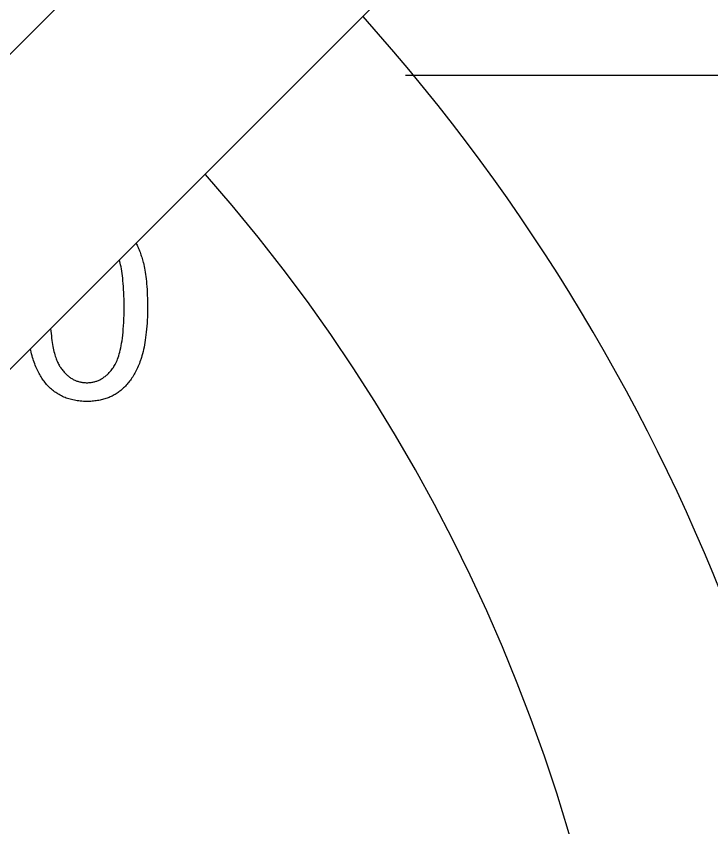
# Model space of a CAD drawing. Header units: millimetres. Extents: x 0 to 141, y -1 to 90.
# Drawn here: x 26.196 to 26.758, y 39.103 to 39.759 of the extents above; entities that cross this region are included whole.
import ezdxf

# ---------------------------------------------------------------- set-up
doc = ezdxf.new("R2010")
doc.units = ezdxf.units.MM

msp = doc.modelspace()

# ---------------------------------------------------------------- linework, layer by layer
for p, q in [((30.06977, 43.60706), (25.93347, 39.47076)), ((30.19705, 43.47978), (26.06075, 39.34348)), ((26.51058, 39.71114), (27.14, 39.71114))]:
    msp.add_line(p, q)
for points in [[(26.29279, 39.57552), (26.29322, 39.57465), (26.29364, 39.57375), (26.29405, 39.57285), (26.29445, 39.57193), (26.29485, 39.57099), (26.29523, 39.57004), (26.29561, 39.56907), (26.29598, 39.56809), (26.29634, 39.56709), (26.29669, 39.56607), (26.29703, 39.56504), (26.29736, 39.56399), (26.29769, 39.56293), (26.298, 39.56184), (26.29831, 39.56074), (26.2986, 39.55963), (26.29866, 39.55939)], [(26.28311, 39.52399), (26.28311, 39.52433), (26.28309, 39.5273), (26.28305, 39.53015), (26.28297, 39.53289), (26.28287, 39.53551), (26.28274, 39.53803), (26.28259, 39.54043), (26.28242, 39.54273), (26.28222, 39.54493), (26.28201, 39.54703), (26.28177, 39.54904), (26.28151, 39.55096), (26.28124, 39.55278), (26.28095, 39.55452), (26.28065, 39.55618), (26.28033, 39.55775), (26.27999, 39.55925), (26.27964, 39.56067), (26.27928, 39.56202)], [(26.29866, 39.55939), (26.299, 39.55802), (26.29932, 39.55659), (26.29963, 39.55508), (26.29992, 39.55351), (26.3002, 39.55186), (26.30046, 39.55013), (26.30071, 39.54832), (26.30094, 39.54643), (26.30115, 39.54446), (26.30134, 39.5424), (26.30151, 39.54024), (26.30165, 39.538), (26.30178, 39.53566), (26.30188, 39.53321), (26.30196, 39.53067), (26.30201, 39.52801), (26.30204, 39.52525), (26.30204, 39.52399)], [(26.27441, 39.47487), (26.27494, 39.47566), (26.27545, 39.4765), (26.27596, 39.47741), (26.27646, 39.47838), (26.27695, 39.47942), (26.27742, 39.48054), (26.27789, 39.48173), (26.27835, 39.483), (26.27879, 39.48436), (26.27922, 39.4858), (26.27963, 39.48733), (26.28003, 39.48896), (26.28041, 39.49068), (26.28077, 39.49251), (26.28111, 39.49445), (26.28143, 39.49649), (26.28173, 39.49865), (26.282, 39.50093), (26.28224, 39.50334), (26.28246, 39.50587), (26.28265, 39.50853), (26.28281, 39.51132), (26.28294, 39.51426), (26.28303, 39.51734), (26.28309, 39.52057), (26.28311, 39.52395)], [(26.30204, 39.52399), (26.30203, 39.52138), (26.30198, 39.51857), (26.3019, 39.51586), (26.30179, 39.51322), (26.30165, 39.51068), (26.30148, 39.50821), (26.30128, 39.50583), (26.30106, 39.50352), (26.30081, 39.50129), (26.30053, 39.49914), (26.30023, 39.49706), (26.29991, 39.49505), (26.29957, 39.49311), (26.2992, 39.49123), (26.29881, 39.48943), (26.2984, 39.48769), (26.29797, 39.48601), (26.29752, 39.48439), (26.29705, 39.48283), (26.29657, 39.48134)], [(26.22373, 39.50645), (26.2239, 39.50434), (26.22408, 39.50232), (26.22429, 39.50039), (26.2245, 39.49854), (26.22474, 39.49677), (26.22499, 39.49508), (26.22525, 39.49347), (26.22553, 39.49193), (26.22582, 39.49046), (26.22613, 39.48905), (26.22644, 39.48772), (26.22677, 39.48644), (26.2271, 39.48523), (26.22745, 39.48408), (26.2278, 39.48299), (26.22816, 39.48195), (26.22853, 39.48096), (26.22891, 39.48003), (26.2293, 39.47915), (26.22969, 39.47831), (26.23009, 39.47752), (26.2305, 39.47677), (26.23091, 39.47606), (26.23132, 39.4754), (26.23175, 39.47477)], [(26.21902, 39.46298), (26.2184, 39.46378), (26.21778, 39.46462), (26.21718, 39.46547), (26.21659, 39.46636), (26.21601, 39.46727), (26.21544, 39.4682), (26.21489, 39.46916), (26.21434, 39.47015), (26.21381, 39.47117), (26.21329, 39.47222), (26.21277, 39.4733), (26.21228, 39.47441), (26.21179, 39.47554), (26.21131, 39.47671), (26.21085, 39.47792), (26.2104, 39.47915), (26.20996, 39.48042), (26.20954, 39.48172), (26.20913, 39.48306), (26.20873, 39.48444), (26.20835, 39.48585), (26.20798, 39.4873), (26.20763, 39.48879), (26.20734, 39.49007)], [(26.29657, 39.48134), (26.29636, 39.48073), (26.29592, 39.47947), (26.29546, 39.47823), (26.29498, 39.47703), (26.29449, 39.47585), (26.29399, 39.47471), (26.29347, 39.47359), (26.29294, 39.4725), (26.2924, 39.47143), (26.29184, 39.47039), (26.29127, 39.46938), (26.29069, 39.46839), (26.29009, 39.46743), (26.28948, 39.46649), (26.28886, 39.46557), (26.28822, 39.46468), (26.28758, 39.46381), (26.28691, 39.46296), (26.28624, 39.46213), (26.28555, 39.46133), (26.28485, 39.46054), (26.28413, 39.45978), (26.28341, 39.45903), (26.28266, 39.45831), (26.28191, 39.4576), (26.28113, 39.45692), (26.28035, 39.45625)], [(26.23175, 39.47477), (26.23191, 39.47454), (26.23243, 39.47382), (26.23296, 39.47313), (26.23349, 39.47247), (26.23402, 39.47183), (26.23456, 39.47121), (26.2351, 39.47063), (26.23565, 39.47006), (26.2362, 39.46952), (26.23676, 39.469), (26.23731, 39.46851), (26.23788, 39.46804), (26.23845, 39.46758), (26.23902, 39.46715), (26.23959, 39.46675), (26.24018, 39.46636), (26.24076, 39.46599), (26.24136, 39.46564), (26.24195, 39.46531), (26.24255, 39.465), (26.24316, 39.46471), (26.24378, 39.46444), (26.2444, 39.46419), (26.24502, 39.46396), (26.24566, 39.46374), (26.2463, 39.46354), (26.24694, 39.46336), (26.2476, 39.4632), (26.24826, 39.46306), (26.24893, 39.46294), (26.24961, 39.46284), (26.25029, 39.46275), (26.25099, 39.46268), (26.25169, 39.46263), (26.25241, 39.46261), (26.25313, 39.4626)], [(26.25313, 39.4626), (26.25384, 39.46261), (26.25454, 39.46263), (26.25523, 39.46268), (26.25591, 39.46275), (26.25658, 39.46284), (26.25725, 39.46294), (26.25791, 39.46306), (26.25856, 39.46321), (26.25921, 39.46337), (26.25985, 39.46355), (26.26048, 39.46375), (26.26111, 39.46396), (26.26174, 39.4642), (26.26235, 39.46445), (26.26296, 39.46473), (26.26357, 39.46502), (26.26417, 39.46533), (26.26477, 39.46567), (26.26536, 39.46602), (26.26595, 39.46639), (26.26653, 39.46678), (26.26711, 39.4672), (26.26768, 39.46763), (26.26825, 39.46809), (26.26882, 39.46856), (26.26938, 39.46907), (26.26994, 39.46959), (26.2705, 39.47014), (26.27105, 39.47071), (26.27159, 39.4713), (26.27213, 39.47192), (26.27267, 39.47257), (26.27321, 39.47324), (26.27374, 39.47394), (26.27426, 39.47466), (26.27441, 39.47487)], [(26.25313, 39.44745), (26.25287, 39.44745), (26.25153, 39.44747), (26.25022, 39.44752), (26.24894, 39.4476), (26.24768, 39.44771), (26.24645, 39.44784), (26.24524, 39.448), (26.24406, 39.44819), (26.24289, 39.4484), (26.24175, 39.44864), (26.24064, 39.44891), (26.23954, 39.4492), (26.23846, 39.44951), (26.23741, 39.44985), (26.23637, 39.45022), (26.23535, 39.45061), (26.23435, 39.45103), (26.23337, 39.45147), (26.2324, 39.45193), (26.23146, 39.45243), (26.23052, 39.45294), (26.22961, 39.45348), (26.22915, 39.45376), (26.22871, 39.45405), (26.22782, 39.45464), (26.22695, 39.45526), (26.2261, 39.45591), (26.22525, 39.45658), (26.22443, 39.45728), (26.22361, 39.45801), (26.22282, 39.45876), (26.22203, 39.45955), (26.22126, 39.46036), (26.2205, 39.4612), (26.21975, 39.46207), (26.21902, 39.46298)], [(26.28035, 39.45625), (26.27964, 39.45568), (26.27893, 39.45513), (26.2782, 39.4546), (26.27745, 39.45409), (26.2767, 39.4536), (26.27593, 39.45313), (26.27515, 39.45267), (26.27436, 39.45224), (26.27355, 39.45182), (26.27273, 39.45142), (26.27189, 39.45104), (26.27104, 39.45068), (26.27018, 39.45033), (26.26929, 39.45001), (26.2684, 39.4497), (26.26748, 39.44942), (26.26655, 39.44915), (26.2656, 39.4489), (26.26464, 39.44867), (26.26365, 39.44845), (26.26265, 39.44826), (26.26163, 39.44809), (26.26059, 39.44794), (26.25953, 39.4478), (26.25845, 39.44769), (26.25735, 39.4476), (26.25623, 39.44753), (26.25508, 39.44748), (26.25392, 39.44746), (26.25313, 39.44745)]]:
    msp.add_lwpolyline(points)
for radius, start, end in [(1.59, 318.2569, 41.7431), (1.41, 318.68078, 41.31922)]:
    msp.add_arc((25.29, 38.70001), radius, start, end)

doc.saveas('drawing.dxf')
